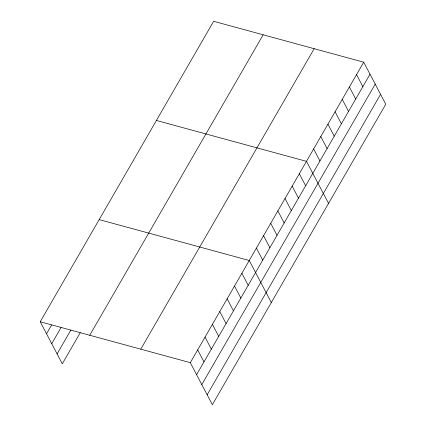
<?xml version="1.0" encoding="UTF-8"?>
<svg xmlns="http://www.w3.org/2000/svg" width="426" height="426" viewBox="0 0 426 426"><rect width="100%" height="100%" fill="white"/><g stroke="black" fill="none" stroke-linecap="round" stroke-linejoin="round"><path stroke-width="0.64" d="M40.225 321.768L213.639 21.3L363.703 62.191L385.775 104.232L212.361 404.7L190.294 362.659L40.225 321.768L62.297 363.809L80.242 332.717M46.535 333.787L51.663 324.905M51.738 343.697L61.03 327.594M57.095 353.899L70.876 330.028M89.748 335.262L263.156 34.794M140.772 349.166L314.18 48.697M190.294 362.659L363.703 62.191M196.604 374.683L370.013 74.209M201.802 384.587L375.215 84.119M207.164 394.795L380.572 94.327M156.411 120.457L306.475 161.347L328.547 203.388M99.183 219.608L249.253 260.499L271.325 302.54M356.551 74.587L362.861 86.606M349.395 86.979L355.705 99.002M342.243 99.375L348.553 111.394M335.092 111.772L341.402 123.79M327.935 124.163L334.245 136.182M320.783 136.56L327.093 148.578M313.632 148.951L319.942 160.969M299.324 173.739L305.634 185.763M292.172 186.135L298.482 198.154M285.015 198.532L291.325 210.55M277.864 210.923L284.174 222.942M270.712 223.32L277.022 235.338M263.556 235.711L269.871 247.73M256.404 248.108L262.714 260.126M241.883 273.274L248.193 285.292M234.513 286.043L240.823 298.062M227.143 298.812L233.453 310.831M219.773 311.582L226.084 323.6M212.404 324.351L218.714 336.37M205.034 337.12L211.344 349.139M197.664 349.89L203.974 361.908"/></g></svg>
